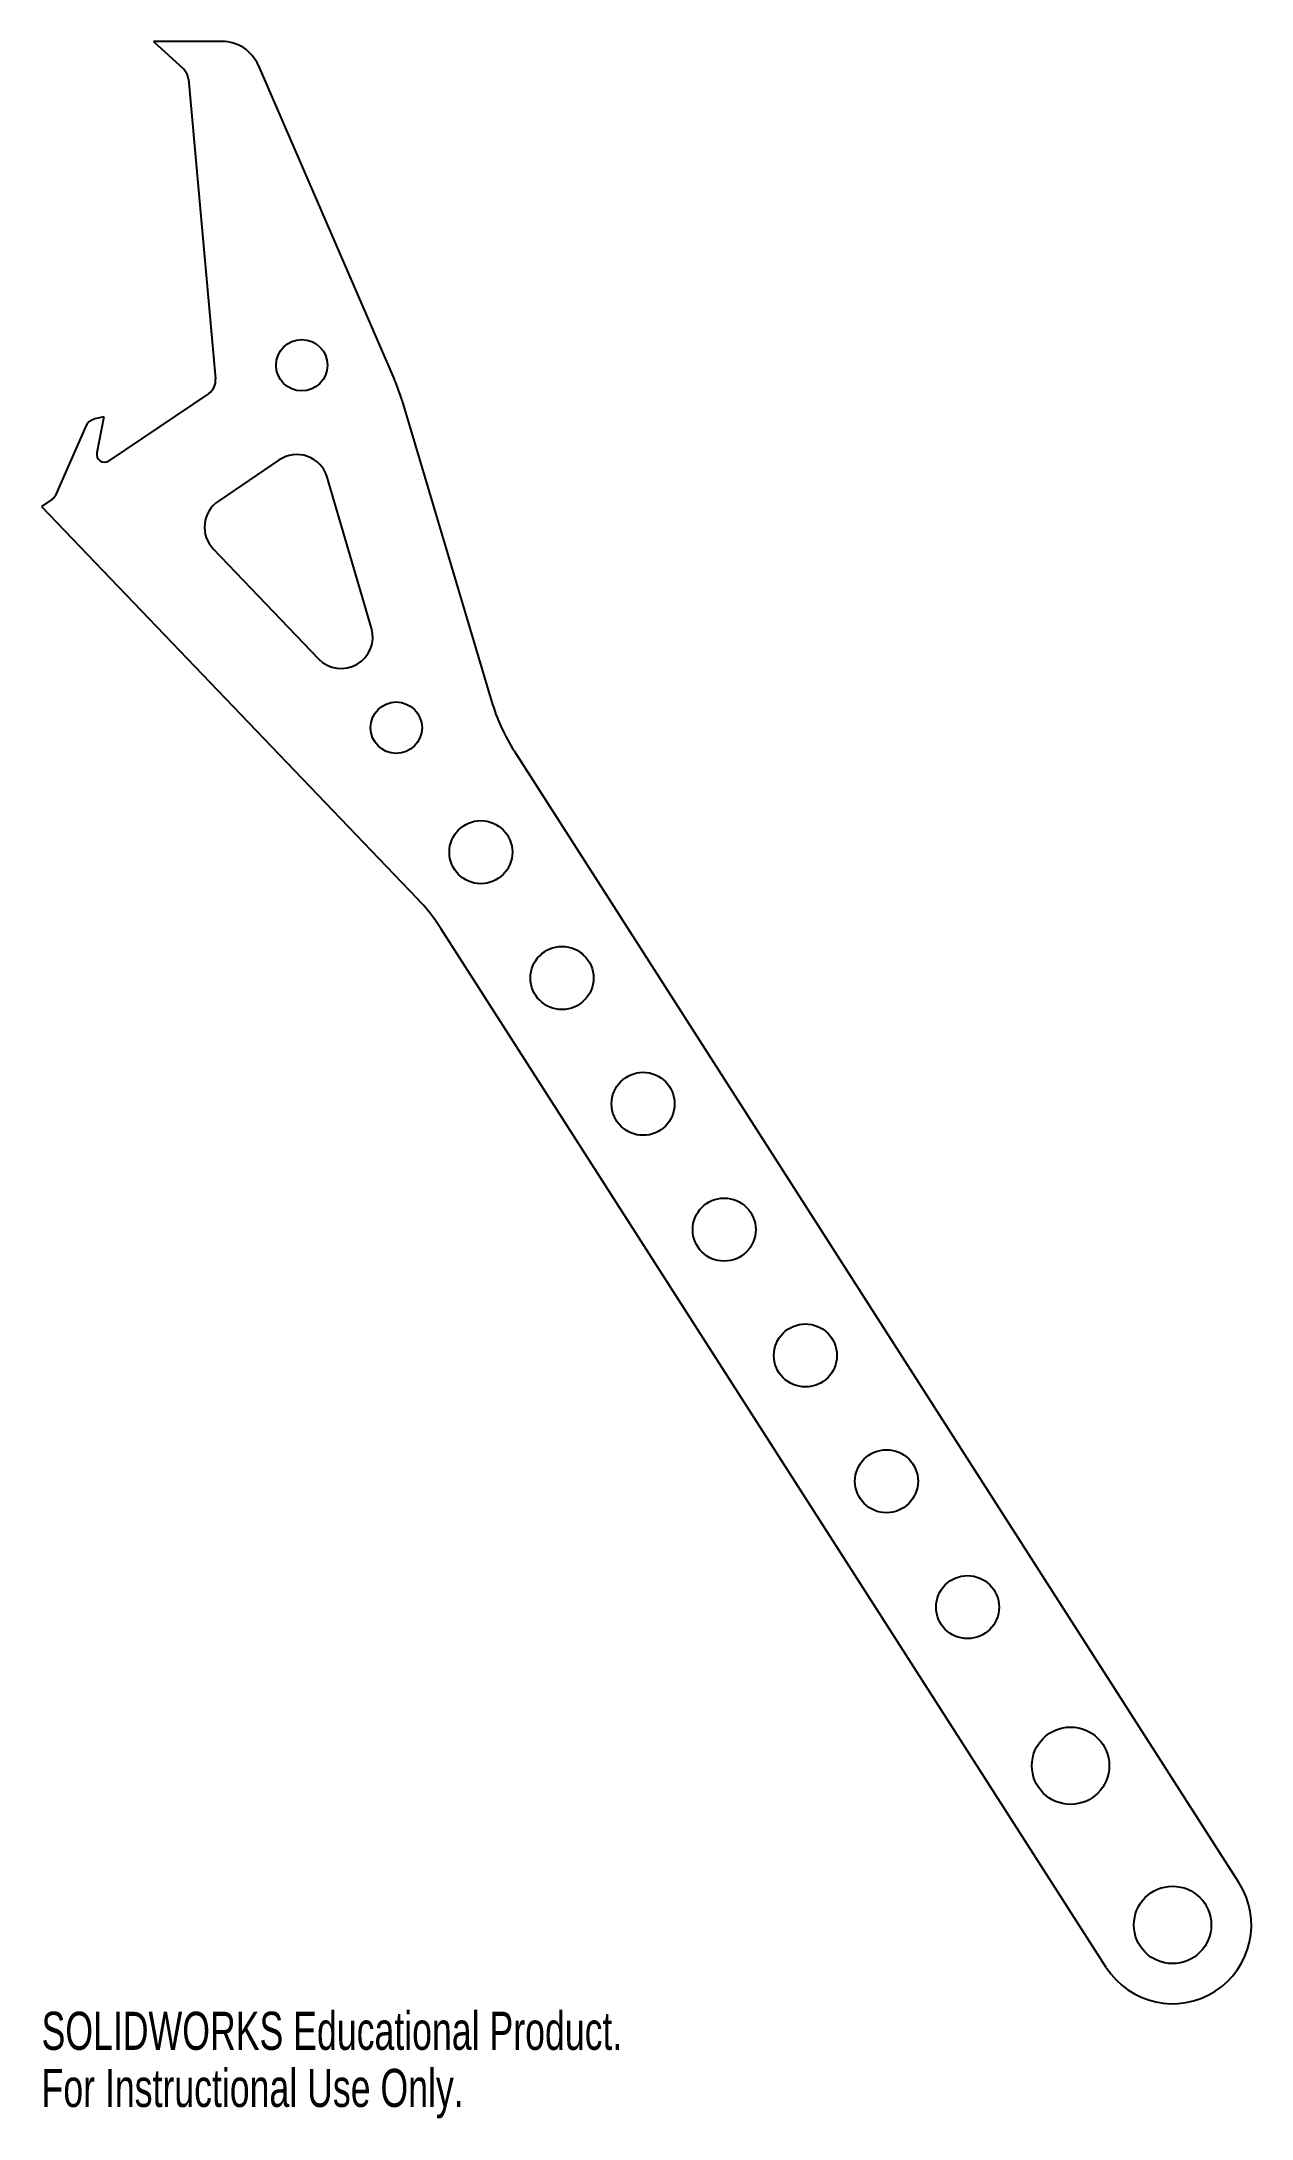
# Model space of a CAD drawing. Header units: millimetres. Extents: x -149 to 4, y 44 to 308.
import ezdxf

# ---------------------------------------------------------------- set-up
doc = ezdxf.new("R2010")
doc.units = ezdxf.units.MM
doc.styles.add('SLDTEXTSTYLE0', font='TXT', dxfattribs={"width": 0.7})

msp = doc.modelspace()

# ---------------------------------------------------------------- linework, layer by layer
at = {"color": 7, "linetype": 'Continuous', "lineweight": 25}
for p, q in [((-126.3, 307.61), (-135.02, 307.61)), ((-135.02, 307.61), (-131.22, 304.13)), ((-121.71, 304.59), (-104.46, 264.76)), ((-130.58, 302.84), (-127.12, 264.78)), ((-128, 262.94), (-140.66, 254.39)), ((-103.44, 261.96), (-92.11, 223.87)), ((-143.61, 258.8), (-147.38, 250.13)), ((-141.31, 259.98), (-142.6, 259.66)), ((-141.31, 259.98), (-142.2, 255.41)), ((-119.06, 254.5), (-126.77, 249.29)), ((-107.34, 233.16), (-112.99, 252.32)), ((-147.91, 249.48), (-149.21, 248.61)), ((-149.21, 248.61), (-101.54, 198.83)), ((-127.42, 243.21), (-114.07, 229.26)), ((2.71, 73.95), (-89.2, 217.52)), ((-14.13, 63.17), (-98.54, 195.02))]:
    msp.add_line(p, q, dxfattribs=at)
for centre, radius in [((-116.2, 266.52), 3.26), ((-104.2, 220.52), 3.26), ((-93.47, 204.72), 4), ((-83.18, 188.75), 4), ((-72.89, 172.78), 4), ((-62.6, 156.81), 4), ((-52.3, 140.84), 4), ((-42.01, 124.87), 4), ((-31.72, 108.9), 4), ((-18.65, 88.77), 4.91), ((-5.71, 68.56), 4.91)]:
    msp.add_circle(centre, radius, dxfattribs=at)
for centre, radius, start, end in [((-126.3, 302.61), 5, 23.4187, 90), ((-132.57, 302.65), 2, 5.1944, 47.4896), ((-129.12, 264.6), 2, 304.0548, 5.1944), ((-127.4, 254.83), 25, 16.5686, 23.4187), ((-142.23, 258.2), 1.5, 104.0362, 156.5099), ((-141.22, 255.22), 1, 169.0548, 304.0548), ((-116.82, 251.19), 4, 16.409, 124.0659), ((-148.75, 250.72), 1.5, 304.0548, 336.5099), ((-124.53, 245.97), 4, 124.0659, 223.7616), ((-111.18, 232.03), 4, 223.7616, 16.409), ((-68.15, 231), 25, 196.5686, 212.6278), ((-119.6, 181.54), 25, 32.6278, 43.7616), ((-5.71, 68.56), 10, 212.6278, 32.6278)]:
    msp.add_arc(centre, radius, start, end, dxfattribs=at)

# ---------------------------------------------------------------- texts
at = {"color": 7, "linetype": 'Continuous', "char_height": 4.8336, "attachment_point": 1, "style": 'SLDTEXTSTYLE0'}
for s, insert in [('SOLIDWORKS Educational Product.', (-149.21, 57.54)), ('For Instructional Use Only.', (-149.21, 50.29))]:
    msp.add_mtext(s, dxfattribs=dict(at, insert=insert))

doc.saveas('drawing.dxf')
